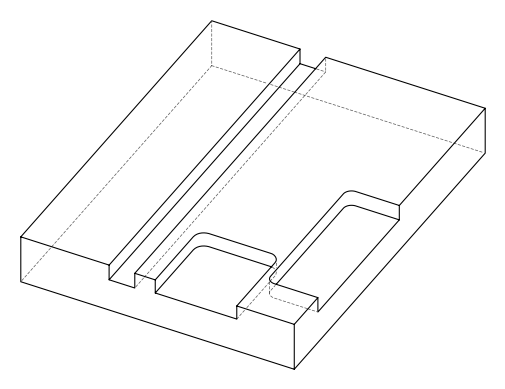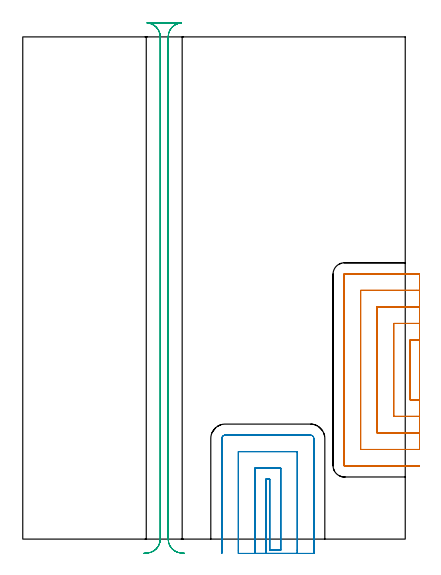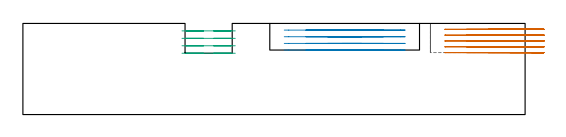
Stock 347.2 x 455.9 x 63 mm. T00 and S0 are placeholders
(PLAN: 3 operations, 1 tool changes, 36 min)
(1 MILL_SLOT | SLOT_PARTIAL_RECTANGULAR | UGT0201_104 | Follow Part, ap 5, ae 75% | 19.07 min | 256323 mm3)
(2 MILL_SLOT_1 | SLOT_PARTIAL_RECTANGULAR_1 | UGT0201_104 | Follow Part, ap 5, ae 75% | 8.71 min | 197489 mm3)
(3 MILL_RECTANGULAR_SLOT | SLOT_RECTANGULAR | UGT0201_109 | Follow Part, ap 6.35, ae 75% | 8.26 min | 306174 mm3)
(TOOL UGT0201_104 | End Mill 20 mm | D20 FL22 Z2)
(TOOL UGT0201_109 | End Mill 25.4 mm | D25.4 FL25 Z2)
(OP 1 MILL_SLOT)
G17 G21 G94 G90
T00 M6
G54
G17 G0 G90 X360.2 Y180.8 S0 M3
G43 Z73. H0
Z58.96
G94 G1 X357.2 F250.
X351.7 F500.
Y126.4
X357.2
X360.2 F250.
Y195.8
X357.2
X336.7 F500.
Y111.4
X357.2
X360.2 F250.
Y210.8
X357.2
X321.7 F500.
Y96.4
X357.2
X360.2 F250.
Y225.8
X357.2
X306.7 F500.
Y81.4
X357.2
X360.2 F250.
Y240.8
X357.2
X292. F500.
G3 X291.7 Y240.5 R0.3
G1 Y66.7
G3 X292. Y66.4 R0.3
G1 X357.2
X360.2 F250.
G0 Y180.8 Z54.92
G1 X357.2
X351.7 F500.
Y126.4
X357.2
X360.2 F250.
Y195.8
X357.2
X336.7 F500.
Y111.4
X357.2
X360.2 F250.
Y210.8
X357.2
X321.7 F500.
Y96.4
X357.2
X360.2 F250.
Y225.8
X357.2
X306.7 F500.
Y81.4
X357.2
X360.2 F250.
Y240.8
X357.2
X292. F500.
G3 X291.7 Y240.5 R0.3
G1 Y66.7
G3 X292. Y66.4 R0.3
G1 X357.2
X360.2 F250.
G0 Y180.8 Z50.88
G1 X357.2
X351.7 F500.
Y126.4
X357.2
X360.2 F250.
Y195.8
X357.2
X336.7 F500.
Y111.4
X357.2
X360.2 F250.
Y210.8
X357.2
X321.7 F500.
Y96.4
X357.2
X360.2 F250.
Y225.8
X357.2
X306.7 F500.
Y81.4
X357.2
X360.2 F250.
Y240.8
X357.2
X292. F500.
G3 X291.7 Y240.5 R0.3
G1 Y66.7
G3 X292. Y66.4 R0.3
G1 X357.2
X360.2 F250.
G0 Y180.8 Z46.84
G1 X357.2
X351.7 F500.
Y126.4
X357.2
X360.2 F250.
Y195.8
X357.2
X336.7 F500.
Y111.4
X357.2
X360.2 F250.
Y210.8
X357.2
X321.7 F500.
Y96.4
X357.2
X360.2 F250.
Y225.8
X357.2
X306.7 F500.
Y81.4
X357.2
X360.2 F250.
Y240.8
X357.2
X292. F500.
G3 X291.7 Y240.5 R0.3
G1 Y66.7
G3 X292. Y66.4 R0.3
G1 X357.2
X360.2 F250.
G0 Y180.8 Z42.8
G1 X357.2
X351.7 F500.
Y126.4
X357.2
X360.2 F250.
Y195.8
X357.2
X336.7 F500.
Y111.4
X357.2
X360.2 F250.
Y210.8
X357.2
X321.7 F500.
Y96.4
X357.2
X360.2 F250.
Y225.8
X357.2
X306.7 F500.
Y81.4
X357.2
X360.2 F250.
Y240.8
X357.2
X292. F500.
G3 X291.7 Y240.5 R0.3
G1 Y66.7
G3 X292. Y66.4 R0.3
G1 X357.2
X360.2 F250.
G0 Z73.
M5
M2
(OP 2 MILL_SLOT_1)
G17 G21 G94 G90
T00 M6
G54
G17 G0 G90 X220.7 Y-13. S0 M3
G43 Z73. H0
Z58.4
G94 G1 Y-10. F250.
Y54.4 F500.
X224.2
Y-10.
X234.2
Y64.4
X210.7
Y-10.
Y-13. F250.
X249.2
Y-10.
Y79.4 F500.
X195.7
Y-10.
Y-13. F250.
X264.2
Y-10.
Y91.3 F500.
G3 X261.1 Y94.4 R3.1
G1 X183.8
G3 X180.7 Y91.3 R3.1
G1 Y-10.
Y-13. F250.
G0 X220.7 Z53.8
G1 Y-10.
Y54.4 F500.
X224.2
Y-10.
X234.2
Y64.4
X210.7
Y-10.
Y-13. F250.
X249.2
Y-10.
Y79.4 F500.
X195.7
Y-10.
Y-13. F250.
X264.2
Y-10.
Y91.3 F500.
G3 X261.1 Y94.4 R3.1
G1 X183.8
G3 X180.7 Y91.3 R3.1
G1 Y-10.
Y-13. F250.
G0 X220.7 Z49.2
G1 Y-10.
Y54.4 F500.
X224.2
Y-10.
X234.2
Y64.4
X210.7
Y-10.
Y-13. F250.
X249.2
Y-10.
Y79.4 F500.
X195.7
Y-10.
Y-13. F250.
X264.2
Y-10.
Y91.3 F500.
G3 X261.1 Y94.4 R3.1
G1 X183.8
G3 X180.7 Y91.3 R3.1
G1 Y-10.
Y-13. F250.
G0 X220.7 Z44.6
G1 Y-10.
Y54.4 F500.
X224.2
Y-10.
X234.2
Y64.4
X210.7
Y-10.
Y-13. F250.
X249.2
Y-10.
Y79.4 F500.
X195.7
Y-10.
Y-13. F250.
X264.2
Y-10.
Y91.3 F500.
G3 X261.1 Y94.4 R3.1
G1 X183.8
G3 X180.7 Y91.3 R3.1
G1 Y-10.
Y-13. F250.
G0 Z73.
M5
M2
(OP 3 MILL_RECTANGULAR_SLOT)
G17 G21 G94 G90
T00 M6
G54
G17 G0 G90 X146.821 Y-12.876 S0 M3
G43 Z73. H0
Z57.85
G94 G1 X143.828 Y-12.67 F250.
G2 X132. Y0. R12.7 F500.
G1 Y455.9
G2 X143.828 Y468.57 R12.7
G1 Y468.6
X112.972
Y468.57
G2 X124.8 Y455.9 R12.7
G1 Y0.
G2 X112.972 Y-12.67 R12.7
G1 X109.979 Y-12.876 F250.
G0 X146.821 Z52.7
G1 X143.828 Y-12.67
G2 X132. Y0. R12.7 F500.
G1 Y455.9
G2 X143.828 Y468.57 R12.7
G1 Y468.6
X112.972
Y468.57
G2 X124.8 Y455.9 R12.7
G1 Y0.
G2 X112.972 Y-12.67 R12.7
G1 X109.979 Y-12.876 F250.
G0 X146.821 Z47.55
G1 X143.828 Y-12.67
G2 X132. Y0. R12.7 F500.
G1 Y455.9
G2 X143.828 Y468.57 R12.7
G1 Y468.6
X112.972
Y468.57
G2 X124.8 Y455.9 R12.7
G1 Y0.
G2 X112.972 Y-12.67 R12.7
G1 X109.979 Y-12.876 F250.
G0 X146.821 Z42.4
G1 X143.828 Y-12.67
G2 X132. Y0. R12.7 F500.
G1 Y455.9
G2 X143.828 Y468.57 R12.7
G1 Y468.6
X112.972
Y468.57
G2 X124.8 Y455.9 R12.7
G1 Y0.
G2 X112.972 Y-12.67 R12.7
G1 X109.979 Y-12.876 F250.
G0 Z73.
M5
M2
